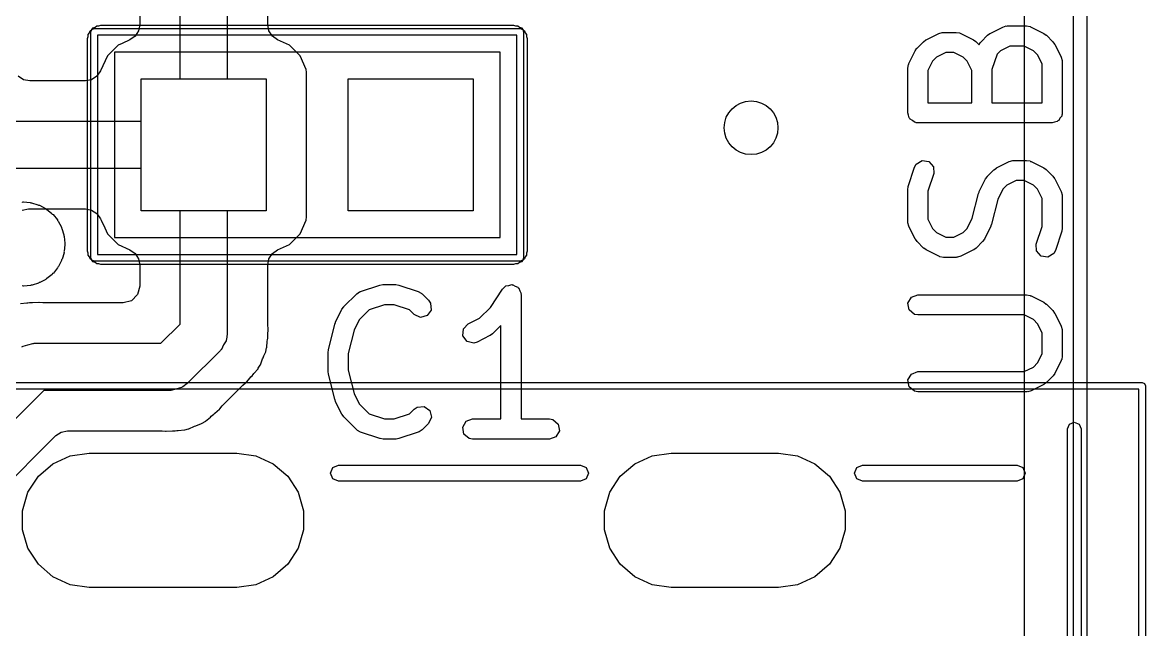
# Model space of a CAD drawing. Extents: x 2.76 to 4.68, y -4.29 to -3.
# Drawn here: x 4.3516 to 4.6806, y -3.5019 to -3.3242 of the extents above; entities that cross this region are included whole.
import ezdxf

# ---------------------------------------------------------------- set-up
doc = ezdxf.new("R2010")
doc.units = 0
doc.header["$MEASUREMENT"] = 0
doc.layers.add('BLACK', color=7, linetype='CONTINUOUS')

msp = doc.modelspace()

# ---------------------------------------------------------------- linework, layer by layer
at = {"layer": 'BLACK', "linetype": 'CONTINUOUS'}
for p, q in [((4.65945, -4.12598), (4.65945, -3.15748)), ((4.66339, -3.15748), (4.66339, -4.12598)), ((4.645, -3.22329), (4.645, -4.06017)), ((4.645, -3.22329), (4.645, -4.06017)), ((4.3978, -3.34071), (4.3978, -3.31254)), ((4.41157, -3.30969), (4.41157, -3.34071)), ((4.42341, -3.32478), (4.42341, -3.31222)), ((4.38596, -3.31946), (4.38596, -3.32478)), ((4.37189, -3.32622), (4.37225, -3.32571)), ((4.37225, -3.32571), (4.37285, -3.32552)), ((4.37285, -3.32552), (4.37335, -3.32515)), ((4.37335, -3.32515), (4.37397, -3.32515)), ((4.37397, -3.32515), (4.37457, -3.32496)), ((4.37457, -3.32496), (4.49543, -3.32496)), ((4.38596, -3.32478), (4.38561, -3.32661)), ((4.42376, -3.32661), (4.42341, -3.32478)), ((4.49543, -3.32496), (4.49603, -3.32515)), ((4.49603, -3.32515), (4.49665, -3.32515)), ((4.49665, -3.32515), (4.49715, -3.32552)), ((4.49715, -3.32552), (4.49775, -3.32571)), ((4.49775, -3.32571), (4.49811, -3.32622)), ((4.63502, -3.32736), (4.63877, -3.32549)), ((4.63877, -3.32549), (4.63975, -3.32519)), ((4.63975, -3.32519), (4.63992, -3.32523)), ((4.63992, -3.32523), (4.64009, -3.32517)), ((4.64009, -3.32517), (4.64571, -3.32517)), ((4.64571, -3.32517), (4.64672, -3.32535)), ((4.64672, -3.32535), (4.64686, -3.32547)), ((4.64686, -3.32547), (4.64703, -3.32549)), ((4.64703, -3.32549), (4.65078, -3.32736)), ((4.37063, -3.3289), (4.37082, -3.3283)), ((4.37063, -3.3911), (4.37063, -3.3289)), ((4.37082, -3.32768), (4.37119, -3.32718)), ((4.37082, -3.3283), (4.37082, -3.32768)), ((4.37119, -3.32718), (4.37138, -3.32658)), ((4.37138, -3.32658), (4.37189, -3.32622)), ((4.37161, -3.32693), (4.3719, -3.32623)), ((4.37161, -3.39307), (4.37161, -3.32693)), ((4.3719, -3.32623), (4.3726, -3.32594)), ((4.3726, -3.32594), (4.4974, -3.32594)), ((4.37358, -3.32791), (4.37358, -3.39209)), ((4.49642, -3.32791), (4.37358, -3.32791)), ((4.38459, -3.32818), (4.38305, -3.32924)), ((4.38561, -3.32661), (4.38459, -3.32818)), ((4.42478, -3.32818), (4.42376, -3.32661)), ((4.42632, -3.32924), (4.42478, -3.32818)), ((4.49642, -3.39209), (4.49642, -3.32791)), ((4.4974, -3.32594), (4.4981, -3.32623)), ((4.4981, -3.32623), (4.49839, -3.32693)), ((4.49811, -3.32622), (4.49862, -3.32658)), ((4.49839, -3.32693), (4.49839, -3.39307)), ((4.49862, -3.32658), (4.49881, -3.32718)), ((4.49881, -3.32718), (4.49918, -3.32768)), ((4.49918, -3.32768), (4.49918, -3.3283)), ((4.49918, -3.3283), (4.49937, -3.3289)), ((4.49937, -3.3289), (4.49937, -3.3911)), ((4.61627, -3.32924), (4.62002, -3.32736)), ((4.62002, -3.32736), (4.621, -3.32707)), ((4.621, -3.32707), (4.62118, -3.32711)), ((4.62118, -3.32711), (4.62134, -3.32705)), ((4.62134, -3.32705), (4.62509, -3.32705)), ((4.62509, -3.32705), (4.6261, -3.32723)), ((4.6261, -3.32723), (4.62624, -3.32734)), ((4.62624, -3.32734), (4.62641, -3.32736)), ((4.62641, -3.32736), (4.63016, -3.32924)), ((4.63238, -3.32979), (4.63425, -3.32791)), ((4.63425, -3.32791), (4.63498, -3.32741)), ((4.63498, -3.32741), (4.63502, -3.32736)), ((4.65078, -3.32736), (4.65149, -3.32789)), ((4.65149, -3.32789), (4.65155, -3.32791)), ((4.65155, -3.32791), (4.65343, -3.32979)), ((4.37958, -3.33078), (4.37645, -3.33391)), ((4.38074, -3.33027), (4.37958, -3.33078)), ((4.38305, -3.32924), (4.38074, -3.33027)), ((4.42979, -3.33078), (4.42632, -3.32924)), ((4.43292, -3.33391), (4.42979, -3.33078)), ((4.42979, -3.33078), (4.42979, -3.33078)), ((4.6112, -3.33618), (4.61308, -3.33243)), ((4.61308, -3.33243), (4.6136, -3.33172)), ((4.6136, -3.33172), (4.61363, -3.33166)), ((4.61363, -3.33166), (4.6155, -3.32979)), ((4.6155, -3.32979), (4.61623, -3.32928)), ((4.61623, -3.32928), (4.61627, -3.32924)), ((4.63016, -3.32924), (4.63087, -3.32976)), ((4.63087, -3.32976), (4.63093, -3.32979)), ((4.63093, -3.32979), (4.63181, -3.33067)), ((4.63181, -3.33067), (4.63215, -3.33004)), ((4.63215, -3.33004), (4.6323, -3.32995)), ((4.6323, -3.32995), (4.63238, -3.32979)), ((4.63809, -3.33243), (4.63705, -3.33347)), ((4.64079, -3.33108), (4.63809, -3.33243)), ((4.64502, -3.33108), (4.64079, -3.33108)), ((4.64771, -3.33243), (4.64502, -3.33108)), ((4.64891, -3.33363), (4.64771, -3.33243)), ((4.65343, -3.32979), (4.65393, -3.33051)), ((4.65393, -3.33051), (4.65398, -3.33056)), ((4.65398, -3.33056), (4.65585, -3.33431)), ((4.37645, -3.33391), (4.37448, -3.33837)), ((4.3785, -3.33283), (4.3785, -3.38717)), ((4.4915, -3.33283), (4.3785, -3.33283)), ((4.43471, -3.33795), (4.43292, -3.33391)), ((4.43292, -3.33391), (4.43292, -3.33391)), ((4.43292, -3.33391), (4.43292, -3.33391)), ((4.4915, -3.38717), (4.4915, -3.33283)), ((4.61814, -3.3355), (4.6168, -3.3382)), ((4.61934, -3.3343), (4.61814, -3.3355)), ((4.62204, -3.33295), (4.61934, -3.3343)), ((4.62439, -3.33295), (4.62204, -3.33295)), ((4.62709, -3.3343), (4.62439, -3.33295)), ((4.62829, -3.3355), (4.62709, -3.3343)), ((4.62964, -3.3382), (4.62829, -3.3355)), ((4.63705, -3.33347), (4.63554, -3.33798)), ((4.65026, -3.33632), (4.64891, -3.33363)), ((4.65585, -3.33431), (4.65615, -3.33529)), ((4.65615, -3.33529), (4.65611, -3.33546)), ((4.65611, -3.33546), (4.65617, -3.33563)), ((4.65617, -3.33563), (4.65617, -3.35062)), ((4.37448, -3.33837), (4.37341, -3.3399)), ((4.43479, -3.33869), (4.43471, -3.33795)), ((4.43471, -3.33795), (4.43471, -3.33795)), ((4.43482, -3.33894), (4.43479, -3.33869)), ((4.43482, -3.38106), (4.43482, -3.33894)), ((4.61089, -3.3375), (4.61107, -3.33649)), ((4.61089, -3.35062), (4.61089, -3.3375)), ((4.61107, -3.33649), (4.61118, -3.33636)), ((4.61118, -3.33636), (4.6112, -3.33618)), ((4.6168, -3.3382), (4.6168, -3.34767)), ((4.62964, -3.34767), (4.62964, -3.3382)), ((4.63554, -3.33798), (4.63554, -3.34767)), ((4.65026, -3.34767), (4.65026, -3.33632)), ((4.35187, -3.34091), (4.35028, -3.33985)), ((4.35373, -3.34128), (4.35187, -3.34091)), ((4.37001, -3.34128), (4.35373, -3.34128)), ((4.37185, -3.34092), (4.37001, -3.34128)), ((4.37341, -3.3399), (4.37185, -3.34092)), ((4.38638, -3.35311), (4.38638, -3.34071)), ((4.38638, -3.34071), (4.3978, -3.34071)), ((4.38638, -3.37929), (4.38638, -3.34071)), ((4.38638, -3.34071), (4.42299, -3.34071)), ((4.38638, -3.37929), (4.38638, -3.34071)), ((4.38638, -3.34071), (4.42299, -3.34071)), ((4.41157, -3.34071), (4.42299, -3.34071)), ((4.42299, -3.34071), (4.42299, -3.37929)), ((4.42299, -3.34071), (4.42299, -3.37929)), ((4.42299, -3.34071), (4.42299, -3.37929)), ((4.44701, -3.37929), (4.44701, -3.34071)), ((4.44701, -3.34071), (4.48362, -3.34071)), ((4.44701, -3.37929), (4.44701, -3.34071)), ((4.44701, -3.34071), (4.48362, -3.34071)), ((4.48362, -3.34071), (4.48362, -3.37929)), ((4.48362, -3.34071), (4.48362, -3.37929)), ((4.6168, -3.34767), (4.62964, -3.34767)), ((4.63554, -3.34767), (4.65026, -3.34767)), ((4.61115, -3.35135), (4.61089, -3.35062)), ((4.61129, -3.3521), (4.61115, -3.35135)), ((4.61149, -3.35227), (4.61129, -3.3521)), ((4.65599, -3.35163), (4.65549, -3.35222)), ((4.65606, -3.35125), (4.65599, -3.35163)), ((4.65612, -3.35114), (4.65606, -3.35125)), ((4.65617, -3.35062), (4.6561, -3.35101)), ((4.6561, -3.35101), (4.65612, -3.35114)), ((4.34071, -3.35311), (4.38638, -3.35311)), ((4.61158, -3.35252), (4.61149, -3.35227)), ((4.61225, -3.35291), (4.61158, -3.35252)), ((4.61283, -3.3534), (4.61225, -3.35291)), ((4.61322, -3.35347), (4.61283, -3.3534)), ((4.61333, -3.35353), (4.61322, -3.35347)), ((4.61346, -3.35351), (4.61333, -3.35353)), ((4.61384, -3.35358), (4.61346, -3.35351)), ((4.65321, -3.35358), (4.61384, -3.35358)), ((4.65393, -3.35331), (4.65321, -3.35358)), ((4.65469, -3.35318), (4.65393, -3.35331)), ((4.65486, -3.35298), (4.65469, -3.35318)), ((4.65511, -3.35289), (4.65486, -3.35298)), ((4.65549, -3.35222), (4.65511, -3.35289)), ((4.61341, -3.36566), (4.61513, -3.3646)), ((4.61513, -3.3646), (4.61712, -3.3649)), ((4.61712, -3.3649), (4.61846, -3.36641)), ((4.63689, -3.36673), (4.64064, -3.36486)), ((4.64064, -3.36486), (4.64163, -3.36456)), ((4.64163, -3.36456), (4.6418, -3.3646)), ((4.6418, -3.3646), (4.64196, -3.36454)), ((4.64196, -3.36454), (4.64571, -3.36454)), ((4.64571, -3.36454), (4.64672, -3.36472)), ((4.64672, -3.36472), (4.64686, -3.36484)), ((4.64686, -3.36484), (4.64703, -3.36486)), ((4.64703, -3.36486), (4.65078, -3.36673)), ((4.38638, -3.36689), (4.34071, -3.36689)), ((4.38638, -3.37929), (4.38638, -3.36689)), ((4.61104, -3.37219), (4.61292, -3.36656)), ((4.61292, -3.36656), (4.61341, -3.36566)), ((4.61852, -3.36843), (4.6168, -3.3736)), ((4.61846, -3.36641), (4.61852, -3.36843)), ((4.63425, -3.36916), (4.63613, -3.36728)), ((4.63613, -3.36728), (4.63685, -3.36678)), ((4.63685, -3.36678), (4.63689, -3.36673)), ((4.65078, -3.36673), (4.65149, -3.36726)), ((4.65149, -3.36726), (4.65155, -3.36728)), ((4.65155, -3.36728), (4.65343, -3.36916)), ((4.63182, -3.37368), (4.6337, -3.36993)), ((4.6337, -3.36993), (4.63423, -3.36922)), ((4.63423, -3.36922), (4.63425, -3.36916)), ((4.63996, -3.3718), (4.63877, -3.373)), ((4.64266, -3.37045), (4.63996, -3.3718)), ((4.64502, -3.37045), (4.64266, -3.37045)), ((4.64771, -3.3718), (4.64502, -3.37045)), ((4.64891, -3.373), (4.64771, -3.3718)), ((4.65343, -3.36916), (4.65393, -3.36988)), ((4.65393, -3.36988), (4.65398, -3.36993)), ((4.65398, -3.36993), (4.65585, -3.37368)), ((4.61089, -3.37312), (4.61104, -3.37225)), ((4.61089, -3.3825), (4.61089, -3.37312)), ((4.61104, -3.37225), (4.61104, -3.37219)), ((4.6168, -3.3736), (4.6168, -3.3818)), ((4.6298, -3.38146), (4.6316, -3.37428)), ((4.6316, -3.37428), (4.63181, -3.37381)), ((4.63181, -3.37381), (4.63182, -3.37368)), ((4.63877, -3.373), (4.63725, -3.37603)), ((4.65026, -3.37569), (4.64891, -3.373)), ((4.65585, -3.37368), (4.65615, -3.37466)), ((4.65615, -3.37466), (4.65611, -3.37483)), ((4.65611, -3.37483), (4.65617, -3.375)), ((4.65617, -3.375), (4.65617, -3.38437)), ((4.35141, -3.37669), (4.35164, -3.37676)), ((4.35164, -3.37676), (4.35188, -3.37669)), ((4.35188, -3.37669), (4.35381, -3.37689)), ((4.35381, -3.37689), (4.35401, -3.37699)), ((4.35401, -3.37699), (4.35423, -3.37697)), ((4.35423, -3.37697), (4.35612, -3.37752)), ((4.35612, -3.37752), (4.35631, -3.37767)), ((4.35631, -3.37767), (4.35655, -3.37769)), ((4.35655, -3.37769), (4.35829, -3.3786)), ((4.63725, -3.37603), (4.63546, -3.38321)), ((4.65026, -3.38389), (4.65026, -3.37569)), ((4.35147, -3.37909), (4.35334, -3.37872)), ((4.35334, -3.37872), (4.37001, -3.37872)), ((4.35829, -3.3786), (4.35844, -3.37878)), ((4.35844, -3.37878), (4.35866, -3.37884)), ((4.35866, -3.37884), (4.3602, -3.38006)), ((4.3602, -3.38006), (4.36032, -3.38029)), ((4.36032, -3.38029), (4.36055, -3.38041)), ((4.36055, -3.38041), (4.36181, -3.38195)), ((4.37001, -3.37872), (4.37185, -3.37908)), ((4.37185, -3.37908), (4.37341, -3.3801)), ((4.37341, -3.3801), (4.37448, -3.38163)), ((4.37448, -3.38163), (4.37466, -3.38205)), ((4.3978, -3.37929), (4.38638, -3.37929)), ((4.42299, -3.37929), (4.38638, -3.37929)), ((4.42299, -3.37929), (4.38638, -3.37929)), ((4.3978, -3.41246), (4.3978, -3.37929)), ((4.42299, -3.37929), (4.41157, -3.37929)), ((4.41157, -3.37929), (4.41157, -3.41531)), ((4.43471, -3.38205), (4.43482, -3.38106)), ((4.48362, -3.37929), (4.44701, -3.37929)), ((4.48362, -3.37929), (4.44701, -3.37929)), ((4.6168, -3.3818), (4.61814, -3.3845)), ((4.62829, -3.3845), (4.6298, -3.38146)), ((4.36181, -3.38195), (4.36189, -3.38219)), ((4.36189, -3.38219), (4.36208, -3.38235)), ((4.36208, -3.38235), (4.36299, -3.38409)), ((4.36299, -3.38409), (4.36301, -3.3843)), ((4.36301, -3.3843), (4.36314, -3.38446)), ((4.36314, -3.38446), (4.36373, -3.38631)), ((4.37466, -3.38205), (4.37466, -3.38205)), ((4.37466, -3.38205), (4.37566, -3.3843)), ((4.37566, -3.3843), (4.37645, -3.38609)), ((4.43292, -3.38609), (4.43471, -3.38205)), ((4.61095, -3.38266), (4.61089, -3.3825)), ((4.61091, -3.38283), (4.61095, -3.38266)), ((4.6112, -3.38382), (4.61091, -3.38283)), ((4.61308, -3.38757), (4.6112, -3.38382)), ((4.61814, -3.3845), (4.61934, -3.38569)), ((4.62709, -3.38569), (4.62829, -3.3845)), ((4.63523, -3.38382), (4.63336, -3.38757)), ((4.63525, -3.38368), (4.63523, -3.38382)), ((4.63546, -3.38321), (4.63525, -3.38368)), ((4.64854, -3.38906), (4.65026, -3.38389)), ((4.65617, -3.38437), (4.65601, -3.38524)), ((4.36373, -3.38631), (4.36371, -3.38657)), ((4.36371, -3.38657), (4.36383, -3.3868)), ((4.36383, -3.3868), (4.36403, -3.38876)), ((4.37645, -3.38609), (4.37958, -3.38922)), ((4.3785, -3.38717), (4.4915, -3.38717)), ((4.42979, -3.38922), (4.43292, -3.38609)), ((4.61312, -3.38761), (4.61308, -3.38757)), ((4.61363, -3.38833), (4.61312, -3.38761)), ((4.6155, -3.39021), (4.61363, -3.38833)), ((4.61934, -3.38569), (4.62204, -3.38704)), ((4.62204, -3.38704), (4.62439, -3.38704)), ((4.62439, -3.38704), (4.62709, -3.38569)), ((4.6328, -3.38833), (4.63093, -3.39021)), ((4.63283, -3.38827), (4.6328, -3.38833)), ((4.63336, -3.38757), (4.63283, -3.38827)), ((4.65601, -3.3853), (4.65414, -3.39093)), ((4.65601, -3.38524), (4.65601, -3.3853)), ((4.36375, -3.39159), (4.3632, -3.39348)), ((4.36383, -3.39117), (4.36373, -3.39137)), ((4.36373, -3.39137), (4.36375, -3.39159)), ((4.36403, -3.38924), (4.36383, -3.39117)), ((4.36403, -3.38876), (4.36396, -3.389)), ((4.36396, -3.389), (4.36403, -3.38924)), ((4.37082, -3.3917), (4.37063, -3.3911)), ((4.37958, -3.38922), (4.37958, -3.38922)), ((4.37958, -3.38922), (4.37958, -3.38922)), ((4.37958, -3.38922), (4.38305, -3.39076)), ((4.38305, -3.39076), (4.38459, -3.39182)), ((4.42478, -3.39182), (4.42632, -3.39076)), ((4.42632, -3.39076), (4.42979, -3.38922)), ((4.49937, -3.3911), (4.49918, -3.3917)), ((4.61556, -3.39023), (4.6155, -3.39021)), ((4.61627, -3.39076), (4.61556, -3.39023)), ((4.62002, -3.39264), (4.61627, -3.39076)), ((4.63016, -3.39076), (4.62641, -3.39264)), ((4.63021, -3.39071), (4.63016, -3.39076)), ((4.63093, -3.39021), (4.63021, -3.39071)), ((4.64859, -3.39108), (4.64854, -3.38906)), ((4.64993, -3.39259), (4.64859, -3.39108)), ((4.65414, -3.39093), (4.65365, -3.39183)), ((4.36303, -3.39391), (4.36212, -3.39564)), ((4.36305, -3.39367), (4.36303, -3.39391)), ((4.3632, -3.39348), (4.36305, -3.39367)), ((4.37082, -3.39232), (4.37082, -3.3917)), ((4.37119, -3.39282), (4.37082, -3.39232)), ((4.37138, -3.39342), (4.37119, -3.39282)), ((4.37189, -3.39378), (4.37138, -3.39342)), ((4.3719, -3.39377), (4.37161, -3.39307)), ((4.37225, -3.39429), (4.37189, -3.39378)), ((4.3726, -3.39406), (4.3719, -3.39377)), ((4.37285, -3.39448), (4.37225, -3.39429)), ((4.4974, -3.39406), (4.3726, -3.39406)), ((4.37335, -3.39485), (4.37285, -3.39448)), ((4.37397, -3.39485), (4.37335, -3.39485)), ((4.37358, -3.39209), (4.49642, -3.39209)), ((4.37457, -3.39504), (4.37397, -3.39485)), ((4.38459, -3.39182), (4.38561, -3.39339)), ((4.38561, -3.39339), (4.38596, -3.39522)), ((4.42341, -3.39522), (4.42376, -3.39339)), ((4.42376, -3.39339), (4.42478, -3.39182)), ((4.49603, -3.39485), (4.49543, -3.39504)), ((4.49665, -3.39485), (4.49603, -3.39485)), ((4.49715, -3.39448), (4.49665, -3.39485)), ((4.49775, -3.39429), (4.49715, -3.39448)), ((4.4981, -3.39377), (4.4974, -3.39406)), ((4.49811, -3.39378), (4.49775, -3.39429)), ((4.49839, -3.39307), (4.4981, -3.39377)), ((4.49862, -3.39342), (4.49811, -3.39378)), ((4.49881, -3.39282), (4.49862, -3.39342)), ((4.49918, -3.39232), (4.49881, -3.39282)), ((4.49918, -3.3917), (4.49918, -3.39232)), ((4.6202, -3.39266), (4.62002, -3.39264)), ((4.62033, -3.39277), (4.6202, -3.39266)), ((4.62134, -3.39295), (4.62033, -3.39277)), ((4.62509, -3.39295), (4.62134, -3.39295)), ((4.62526, -3.39289), (4.62509, -3.39295)), ((4.62543, -3.39293), (4.62526, -3.39289)), ((4.62641, -3.39264), (4.62543, -3.39293)), ((4.65193, -3.39289), (4.64993, -3.39259)), ((4.65365, -3.39183), (4.65193, -3.39289)), ((4.36028, -3.39793), (4.35874, -3.39916)), ((4.36041, -3.39769), (4.36028, -3.39793)), ((4.36066, -3.39756), (4.36041, -3.39769)), ((4.36188, -3.39602), (4.36066, -3.39756)), ((4.36194, -3.39579), (4.36188, -3.39602)), ((4.36212, -3.39564), (4.36194, -3.39579)), ((4.49543, -3.39504), (4.37457, -3.39504)), ((4.38596, -3.39522), (4.38596, -3.4014)), ((4.42341, -3.41278), (4.42341, -3.39522)), ((4.35172, -3.40132), (4.35148, -3.40139)), ((4.35195, -3.40139), (4.35172, -3.40132)), ((4.35392, -3.40119), (4.35195, -3.40139)), ((4.35415, -3.40107), (4.35392, -3.40119)), ((4.35441, -3.40109), (4.35415, -3.40107)), ((4.35626, -3.4005), (4.35441, -3.40109)), ((4.35644, -3.40035), (4.35626, -3.4005)), ((4.35667, -3.40032), (4.35644, -3.40035)), ((4.3584, -3.39938), (4.35667, -3.40032)), ((4.35854, -3.39921), (4.3584, -3.39938)), ((4.35874, -3.39916), (4.35854, -3.39921)), ((4.38596, -3.4014), (4.38531, -3.40384)), ((4.45063, -3.40292), (4.45626, -3.40104)), ((4.45626, -3.40104), (4.45713, -3.40091)), ((4.45713, -3.40091), (4.45719, -3.40089)), ((4.45719, -3.40089), (4.46094, -3.40089)), ((4.46094, -3.40089), (4.46181, -3.40104)), ((4.46181, -3.40104), (4.46187, -3.40104)), ((4.46187, -3.40104), (4.4675, -3.40292)), ((4.49223, -3.40221), (4.49294, -3.40146)), ((4.49294, -3.40146), (4.4931, -3.40142)), ((4.4931, -3.40142), (4.49321, -3.40129)), ((4.49321, -3.40129), (4.49405, -3.40114)), ((4.49405, -3.40114), (4.49488, -3.4009)), ((4.49488, -3.4009), (4.49503, -3.40096)), ((4.49503, -3.40096), (4.4952, -3.40094)), ((4.4952, -3.40094), (4.49594, -3.40136)), ((4.49594, -3.40136), (4.49672, -3.40171)), ((4.38531, -3.40384), (4.38352, -3.40563)), ((4.44573, -3.40738), (4.44948, -3.40363)), ((4.44948, -3.40363), (4.45032, -3.40304)), ((4.45032, -3.40304), (4.45049, -3.40303)), ((4.45049, -3.40303), (4.45063, -3.40292)), ((4.4675, -3.40292), (4.4684, -3.40341)), ((4.4684, -3.40341), (4.46849, -3.40356)), ((4.46849, -3.40356), (4.46865, -3.40363)), ((4.46865, -3.40363), (4.47053, -3.4055)), ((4.48864, -3.40759), (4.49223, -3.40221)), ((4.49672, -3.40171), (4.4968, -3.40186)), ((4.4968, -3.40186), (4.49695, -3.40195)), ((4.49695, -3.40195), (4.49724, -3.40275)), ((4.49724, -3.40275), (4.49762, -3.40352)), ((4.49762, -3.40352), (4.49758, -3.40368)), ((4.49758, -3.40368), (4.49764, -3.40384)), ((4.49764, -3.40384), (4.49764, -3.44026)), ((4.61094, -3.40635), (4.61195, -3.40461)), ((4.61195, -3.40461), (4.61384, -3.40391)), ((4.61384, -3.40391), (4.64571, -3.40391)), ((4.64571, -3.40391), (4.64672, -3.40409)), ((4.64672, -3.40409), (4.64686, -3.40421)), ((4.64686, -3.40421), (4.64703, -3.40423)), ((4.64703, -3.40423), (4.65078, -3.4061)), ((4.35282, -3.40639), (4.35098, -3.40652)), ((4.35317, -3.40635), (4.35282, -3.40639)), ((4.35366, -3.40628), (4.35317, -3.40635)), ((4.35416, -3.40628), (4.35366, -3.40628)), ((4.3545, -3.40627), (4.35416, -3.40628)), ((4.35635, -3.40614), (4.3545, -3.40627)), ((4.3565, -3.40617), (4.35635, -3.40614)), ((4.35754, -3.40628), (4.3565, -3.40617)), ((4.38108, -3.40628), (4.35754, -3.40628)), ((4.38352, -3.40563), (4.38108, -3.40628)), ((4.44517, -3.40815), (4.4457, -3.40744)), ((4.4457, -3.40744), (4.44573, -3.40738)), ((4.45767, -3.4068), (4.45316, -3.4083)), ((4.46046, -3.4068), (4.45767, -3.4068)), ((4.46497, -3.4083), (4.46046, -3.4068)), ((4.47053, -3.4055), (4.47111, -3.40634)), ((4.47111, -3.40634), (4.47129, -3.40836)), ((4.48544, -3.41079), (4.48864, -3.40759)), ((4.61129, -3.40834), (4.61094, -3.40635)), ((4.65078, -3.4061), (4.65149, -3.40663)), ((4.65149, -3.40663), (4.65155, -3.40665)), ((4.65155, -3.40665), (4.65343, -3.40853)), ((4.4433, -3.4119), (4.44517, -3.40815)), ((4.45024, -3.41122), (4.44873, -3.41425)), ((4.45316, -3.4083), (4.45024, -3.41122)), ((4.46635, -3.40968), (4.46497, -3.4083)), ((4.46818, -3.41053), (4.46635, -3.40968)), ((4.47013, -3.41001), (4.46818, -3.41053)), ((4.47129, -3.40836), (4.47013, -3.41001)), ((4.48212, -3.41245), (4.48544, -3.41079)), ((4.61283, -3.40964), (4.61129, -3.40834)), ((4.61384, -3.40982), (4.61283, -3.40964)), ((4.64502, -3.40982), (4.61384, -3.40982)), ((4.64771, -3.41117), (4.64502, -3.40982)), ((4.64891, -3.41237), (4.64771, -3.41117)), ((4.65343, -3.40853), (4.65393, -3.40925)), ((4.65393, -3.40925), (4.65398, -3.4093)), ((4.65398, -3.4093), (4.65585, -3.41305)), ((4.39215, -3.41811), (4.3978, -3.41246)), ((4.42352, -3.41381), (4.42341, -3.41278)), ((4.42343, -3.41564), (4.42355, -3.41397)), ((4.42355, -3.41397), (4.42352, -3.41381)), ((4.4412, -3.42), (4.44308, -3.4125)), ((4.44308, -3.4125), (4.44328, -3.41204)), ((4.44328, -3.41204), (4.4433, -3.4119)), ((4.44873, -3.41425), (4.44702, -3.42108)), ((4.48061, -3.41593), (4.48073, -3.41392)), ((4.48073, -3.41392), (4.48212, -3.41245)), ((4.49173, -3.41285), (4.48927, -3.41531)), ((4.49173, -3.44026), (4.49173, -3.41285)), ((4.65026, -3.41506), (4.64891, -3.41237)), ((4.65585, -3.41305), (4.65615, -3.41403)), ((4.65615, -3.41403), (4.65611, -3.4142)), ((4.65611, -3.4142), (4.65617, -3.41437)), ((4.65617, -3.41437), (4.65617, -3.42187)), ((4.41126, -3.41736), (4.41051, -3.4186)), ((4.41128, -3.41715), (4.41126, -3.41736)), ((4.41137, -3.41696), (4.41128, -3.41715)), ((4.41157, -3.41531), (4.41137, -3.41696)), ((4.42317, -3.41934), (4.4233, -3.41749)), ((4.4233, -3.41749), (4.42333, -3.41714)), ((4.42333, -3.41714), (4.42341, -3.41665)), ((4.42341, -3.41616), (4.42342, -3.41581)), ((4.42341, -3.41665), (4.42341, -3.41616)), ((4.42342, -3.41581), (4.42343, -3.41564)), ((4.48181, -3.41756), (4.48061, -3.41593)), ((4.48377, -3.41803), (4.48181, -3.41756)), ((4.48476, -3.41773), (4.48377, -3.41803)), ((4.48851, -3.41586), (4.48476, -3.41773)), ((4.48855, -3.41581), (4.48851, -3.41586)), ((4.48927, -3.41531), (4.48855, -3.41581)), ((4.65026, -3.42117), (4.65026, -3.41506)), ((4.35144, -3.4191), (4.35164, -3.41904)), ((4.35164, -3.41904), (4.3518, -3.4189)), ((4.3518, -3.4189), (4.3532, -3.41855)), ((4.3532, -3.41855), (4.35458, -3.41812)), ((4.35458, -3.41812), (4.35479, -3.41816)), ((4.35479, -3.41816), (4.355, -3.41811)), ((4.355, -3.41811), (4.39215, -3.41811)), ((4.40956, -3.42019), (4.39987, -3.42987)), ((4.40967, -3.42), (4.40956, -3.42019)), ((4.40984, -3.41988), (4.40967, -3.42)), ((4.41051, -3.4186), (4.40984, -3.41988)), ((4.4223, -3.42181), (4.42283, -3.42064)), ((4.42283, -3.42064), (4.42285, -3.42049)), ((4.42285, -3.42049), (4.42311, -3.41948)), ((4.42311, -3.41948), (4.42317, -3.41934)), ((4.44111, -3.42072), (4.44122, -3.42014)), ((4.44111, -3.42634), (4.44111, -3.42072)), ((4.44122, -3.42014), (4.4412, -3.42)), ((4.44702, -3.42108), (4.44702, -3.42598)), ((4.64891, -3.42387), (4.65026, -3.42117)), ((4.42066, -3.4254), (4.42119, -3.4245)), ((4.42119, -3.4245), (4.42128, -3.42438)), ((4.42128, -3.42438), (4.42193, -3.42265)), ((4.42193, -3.42265), (4.42206, -3.42232)), ((4.42206, -3.42232), (4.4223, -3.42181)), ((4.64771, -3.42506), (4.64891, -3.42387)), ((4.65585, -3.42319), (4.65398, -3.42694)), ((4.65587, -3.42301), (4.65585, -3.42319)), ((4.65599, -3.42288), (4.65587, -3.42301)), ((4.65617, -3.42187), (4.65599, -3.42288)), ((4.41852, -3.42796), (4.41887, -3.42761)), ((4.41887, -3.42761), (4.41917, -3.42721)), ((4.41887, -3.42761), (4.41887, -3.42761)), ((4.41887, -3.42761), (4.41887, -3.42761)), ((4.41917, -3.42721), (4.41939, -3.42694)), ((4.41939, -3.42694), (4.4206, -3.42554)), ((4.4206, -3.42554), (4.42066, -3.4254)), ((4.44116, -3.42647), (4.44111, -3.42634)), ((4.4412, -3.42706), (4.44116, -3.42647)), ((4.44308, -3.43456), (4.4412, -3.42706)), ((4.44702, -3.42598), (4.44873, -3.43281)), ((4.61094, -3.42885), (4.61195, -3.4271)), ((4.61195, -3.4271), (4.61384, -3.42641)), ((4.61384, -3.42641), (4.64502, -3.42641)), ((4.64502, -3.42641), (4.64771, -3.42506)), ((4.65343, -3.4277), (4.65155, -3.42958)), ((4.65345, -3.42764), (4.65343, -3.4277)), ((4.65398, -3.42694), (4.65345, -3.42764)), ((4.3276, -3.42957), (4.67957, -3.42957)), ((4.3982, -3.4311), (4.3968, -3.43145)), ((4.39836, -3.43096), (4.3982, -3.4311)), ((4.39856, -3.4309), (4.39836, -3.43096)), ((4.39987, -3.42987), (4.39856, -3.4309)), ((4.41003, -3.43644), (4.41613, -3.43035)), ((4.41613, -3.43035), (4.41694, -3.42969)), ((4.41694, -3.42969), (4.41707, -3.42961)), ((4.41707, -3.42961), (4.41718, -3.42948)), ((4.41718, -3.42948), (4.41828, -3.42821)), ((4.41828, -3.42821), (4.41852, -3.42796)), ((4.61129, -3.43084), (4.61094, -3.42885)), ((4.61283, -3.43214), (4.61129, -3.43084)), ((4.65078, -3.43013), (4.64703, -3.43201)), ((4.65083, -3.43008), (4.65078, -3.43013)), ((4.65155, -3.42958), (4.65083, -3.43008)), ((4.67957, -3.42957), (4.68026, -3.42986)), ((4.68026, -3.42986), (4.68055, -3.43055)), ((4.68055, -3.43055), (4.68055, -3.84945)), ((4.35785, -3.43189), (4.32189, -3.46785)), ((4.67858, -3.43154), (4.32858, -3.43154)), ((4.395, -3.43189), (4.35785, -3.43189)), ((4.39521, -3.43184), (4.395, -3.43189)), ((4.39542, -3.43188), (4.39521, -3.43184)), ((4.3968, -3.43145), (4.39542, -3.43188)), ((4.44873, -3.43281), (4.45024, -3.43584)), ((4.61384, -3.43232), (4.61283, -3.43214)), ((4.64571, -3.43232), (4.61384, -3.43232)), ((4.64588, -3.43226), (4.64571, -3.43232)), ((4.64605, -3.4323), (4.64588, -3.43226)), ((4.64703, -3.43201), (4.64605, -3.4323)), ((4.67858, -3.84846), (4.67858, -3.43154)), ((4.4079, -3.4386), (4.40929, -3.43739)), ((4.40929, -3.43739), (4.40938, -3.43726)), ((4.40929, -3.43739), (4.40929, -3.43739)), ((4.40929, -3.43739), (4.40929, -3.43739)), ((4.40938, -3.43726), (4.41003, -3.43644)), ((4.44315, -3.43467), (4.44308, -3.43456)), ((4.4433, -3.43516), (4.44315, -3.43467)), ((4.44517, -3.43891), (4.4433, -3.43516)), ((4.45024, -3.43584), (4.45316, -3.43876)), ((4.46497, -3.43876), (4.46635, -3.43738)), ((4.46635, -3.43738), (4.46719, -3.43679)), ((4.46719, -3.43679), (4.4692, -3.43661)), ((4.4692, -3.43661), (4.47086, -3.43777)), ((4.40419, -3.44151), (4.40508, -3.44097)), ((4.40508, -3.44097), (4.40523, -3.44091)), ((4.40523, -3.44091), (4.40662, -3.4397)), ((4.40662, -3.4397), (4.40689, -3.43948)), ((4.40689, -3.43948), (4.40729, -3.43918)), ((4.40729, -3.43918), (4.40764, -3.43883)), ((4.40729, -3.43918), (4.40729, -3.43918)), ((4.40764, -3.43883), (4.4079, -3.4386)), ((4.44522, -3.43895), (4.44517, -3.43891)), ((4.44573, -3.43968), (4.44522, -3.43895)), ((4.44948, -3.44343), (4.44573, -3.43968)), ((4.45316, -3.43876), (4.45767, -3.44026)), ((4.45767, -3.44026), (4.46046, -3.44026)), ((4.46046, -3.44026), (4.46497, -3.43876)), ((4.47138, -3.43972), (4.47053, -3.44155)), ((4.47086, -3.43777), (4.47138, -3.43972)), ((4.48053, -3.4427), (4.48154, -3.44095)), ((4.48154, -3.44095), (4.48344, -3.44026)), ((4.48344, -3.44026), (4.49173, -3.44026)), ((4.49764, -3.44026), (4.50593, -3.44026)), ((4.50593, -3.44026), (4.50694, -3.44044)), ((4.50694, -3.44044), (4.50849, -3.44174)), ((4.36132, -3.44515), (4.36291, -3.44409)), ((4.36291, -3.44409), (4.36478, -3.44372)), ((4.36478, -3.44372), (4.39246, -3.44372)), ((4.39246, -3.44372), (4.3935, -3.44383)), ((4.3935, -3.44383), (4.39365, -3.44386)), ((4.39365, -3.44386), (4.3955, -3.44373)), ((4.3955, -3.44373), (4.39584, -3.44372)), ((4.39584, -3.44372), (4.39634, -3.44372)), ((4.39634, -3.44372), (4.39683, -3.44365)), ((4.39683, -3.44365), (4.39718, -3.44361)), ((4.39718, -3.44361), (4.39902, -3.44348)), ((4.39902, -3.44348), (4.39911, -3.44345)), ((4.39911, -3.44345), (4.39916, -3.44343)), ((4.39916, -3.44343), (4.40018, -3.44317)), ((4.40018, -3.44317), (4.40033, -3.44315)), ((4.40033, -3.44315), (4.40201, -3.44238)), ((4.40201, -3.44238), (4.40233, -3.44225)), ((4.40233, -3.44225), (4.40406, -3.4416)), ((4.40406, -3.4416), (4.40419, -3.44151)), ((4.44964, -3.4435), (4.44948, -3.44343)), ((4.44973, -3.44365), (4.44964, -3.4435)), ((4.45063, -3.44414), (4.44973, -3.44365)), ((4.45626, -3.44601), (4.45063, -3.44414)), ((4.4675, -3.44414), (4.46187, -3.44601)), ((4.46764, -3.44403), (4.4675, -3.44414)), ((4.46781, -3.44401), (4.46764, -3.44403)), ((4.46865, -3.44343), (4.46781, -3.44401)), ((4.47053, -3.44155), (4.46865, -3.44343)), ((4.48088, -3.44469), (4.48053, -3.4427)), ((4.50884, -3.44373), (4.50783, -3.44548)), ((4.50849, -3.44174), (4.50884, -3.44373)), ((4.65772, -3.44315), (4.65829, -3.44176)), ((4.65772, -3.83685), (4.65772, -3.44315)), ((4.65829, -3.44176), (4.65969, -3.44118)), ((4.65969, -3.44118), (4.66108, -3.44176)), ((4.66108, -3.44176), (4.66165, -3.44315)), ((4.66165, -3.44315), (4.66165, -3.83685)), ((4.33626, -3.47021), (4.36132, -3.44515)), ((4.45632, -3.44601), (4.45626, -3.44601)), ((4.45719, -3.44617), (4.45632, -3.44601)), ((4.46094, -3.44617), (4.45719, -3.44617)), ((4.461, -3.44614), (4.46094, -3.44617)), ((4.46187, -3.44601), (4.461, -3.44614)), ((4.48243, -3.44599), (4.48088, -3.44469)), ((4.48344, -3.44617), (4.48243, -3.44599)), ((4.50593, -3.44617), (4.48344, -3.44617)), ((4.50783, -3.44548), (4.50593, -3.44617)), ((4.36556, -3.45103), (4.3711, -3.45024)), ((4.36556, -3.45103), (4.3711, -3.45024)), ((4.3711, -3.45024), (4.41441, -3.45024)), ((4.3711, -3.45024), (4.41441, -3.45024)), ((4.41441, -3.45024), (4.41996, -3.45103)), ((4.41441, -3.45024), (4.41996, -3.45103)), ((4.53603, -3.45103), (4.54157, -3.45024)), ((4.53603, -3.45103), (4.54157, -3.45024)), ((4.54157, -3.45024), (4.57307, -3.45024)), ((4.54157, -3.45024), (4.57307, -3.45024)), ((4.57307, -3.45024), (4.57862, -3.45103)), ((4.57307, -3.45024), (4.57862, -3.45103)), ((4.35623, -3.45703), (4.36046, -3.45336)), ((4.35623, -3.45703), (4.36046, -3.45336)), ((4.36046, -3.45336), (4.36556, -3.45103)), ((4.36046, -3.45336), (4.36556, -3.45103)), ((4.41996, -3.45103), (4.42505, -3.45336)), ((4.41996, -3.45103), (4.42505, -3.45336)), ((4.42505, -3.45336), (4.42929, -3.45703)), ((4.42505, -3.45336), (4.42929, -3.45703)), ((4.44246, -3.45447), (4.44413, -3.45378)), ((4.44413, -3.45378), (4.515, -3.45378)), ((4.515, -3.45378), (4.51667, -3.45447)), ((4.5267, -3.45703), (4.53093, -3.45336)), ((4.5267, -3.45703), (4.53093, -3.45336)), ((4.53093, -3.45336), (4.53603, -3.45103)), ((4.53093, -3.45336), (4.53603, -3.45103)), ((4.57862, -3.45103), (4.58371, -3.45336)), ((4.57862, -3.45103), (4.58371, -3.45336)), ((4.58371, -3.45336), (4.58795, -3.45703)), ((4.58371, -3.45336), (4.58795, -3.45703)), ((4.59601, -3.45447), (4.59768, -3.45378)), ((4.59768, -3.45378), (4.64295, -3.45378)), ((4.64295, -3.45378), (4.64462, -3.45447)), ((4.3532, -3.46174), (4.35623, -3.45703)), ((4.3532, -3.46174), (4.35623, -3.45703)), ((4.42929, -3.45703), (4.43232, -3.46174)), ((4.42929, -3.45703), (4.43232, -3.46174)), ((4.44177, -3.45614), (4.44246, -3.45447)), ((4.44246, -3.45781), (4.44177, -3.45614)), ((4.51667, -3.45447), (4.51736, -3.45614)), ((4.51736, -3.45614), (4.51667, -3.45781)), ((4.52367, -3.46174), (4.5267, -3.45703)), ((4.52367, -3.46174), (4.5267, -3.45703)), ((4.58795, -3.45703), (4.59098, -3.46174)), ((4.58795, -3.45703), (4.59098, -3.46174)), ((4.59531, -3.45614), (4.59601, -3.45447)), ((4.59601, -3.45781), (4.59531, -3.45614)), ((4.64462, -3.45447), (4.64531, -3.45614)), ((4.64531, -3.45614), (4.64462, -3.45781)), ((4.44413, -3.4585), (4.44246, -3.45781)), ((4.515, -3.4585), (4.44413, -3.4585)), ((4.51667, -3.45781), (4.515, -3.4585)), ((4.59768, -3.4585), (4.59601, -3.45781)), ((4.64295, -3.4585), (4.59768, -3.4585)), ((4.64462, -3.45781), (4.64295, -3.4585)), ((4.35162, -3.46712), (4.3532, -3.46174)), ((4.35162, -3.46712), (4.3532, -3.46174)), ((4.43232, -3.46174), (4.43389, -3.46712)), ((4.43232, -3.46174), (4.43389, -3.46712)), ((4.52209, -3.46712), (4.52367, -3.46174)), ((4.52209, -3.46712), (4.52367, -3.46174)), ((4.59098, -3.46174), (4.59256, -3.46712)), ((4.59098, -3.46174), (4.59256, -3.46712)), ((4.35162, -3.47272), (4.35162, -3.46712)), ((4.35162, -3.47272), (4.35162, -3.46712)), ((4.43389, -3.46712), (4.43389, -3.47272)), ((4.43389, -3.46712), (4.43389, -3.47272)), ((4.52209, -3.47272), (4.52209, -3.46712)), ((4.52209, -3.47272), (4.52209, -3.46712)), ((4.59256, -3.46712), (4.59256, -3.47272)), ((4.59256, -3.46712), (4.59256, -3.47272)), ((4.3532, -3.4781), (4.35162, -3.47272)), ((4.3532, -3.4781), (4.35162, -3.47272)), ((4.43389, -3.47272), (4.43232, -3.4781)), ((4.43389, -3.47272), (4.43232, -3.4781)), ((4.52367, -3.4781), (4.52209, -3.47272)), ((4.52367, -3.4781), (4.52209, -3.47272)), ((4.59256, -3.47272), (4.59098, -3.4781)), ((4.59256, -3.47272), (4.59098, -3.4781)), ((4.35623, -3.48281), (4.3532, -3.4781)), ((4.35623, -3.48281), (4.3532, -3.4781)), ((4.43232, -3.4781), (4.42929, -3.48281)), ((4.43232, -3.4781), (4.42929, -3.48281)), ((4.5267, -3.48281), (4.52367, -3.4781)), ((4.5267, -3.48281), (4.52367, -3.4781)), ((4.59098, -3.4781), (4.58795, -3.48281)), ((4.59098, -3.4781), (4.58795, -3.48281)), ((4.36046, -3.48648), (4.35623, -3.48281)), ((4.36046, -3.48648), (4.35623, -3.48281)), ((4.42929, -3.48281), (4.42505, -3.48648)), ((4.42929, -3.48281), (4.42505, -3.48648)), ((4.53093, -3.48648), (4.5267, -3.48281)), ((4.53093, -3.48648), (4.5267, -3.48281)), ((4.58795, -3.48281), (4.58371, -3.48648)), ((4.58795, -3.48281), (4.58371, -3.48648)), ((4.36556, -3.48881), (4.36046, -3.48648)), ((4.36556, -3.48881), (4.36046, -3.48648)), ((4.42505, -3.48648), (4.41996, -3.48881)), ((4.42505, -3.48648), (4.41996, -3.48881)), ((4.53603, -3.48881), (4.53093, -3.48648)), ((4.53603, -3.48881), (4.53093, -3.48648)), ((4.58371, -3.48648), (4.57862, -3.48881)), ((4.58371, -3.48648), (4.57862, -3.48881)), ((4.3711, -3.48961), (4.36556, -3.48881)), ((4.3711, -3.48961), (4.36556, -3.48881)), ((4.41441, -3.48961), (4.3711, -3.48961)), ((4.41441, -3.48961), (4.3711, -3.48961)), ((4.41996, -3.48881), (4.41441, -3.48961)), ((4.41996, -3.48881), (4.41441, -3.48961)), ((4.54157, -3.48961), (4.53603, -3.48881)), ((4.54157, -3.48961), (4.53603, -3.48881)), ((4.57307, -3.48961), (4.54157, -3.48961)), ((4.57307, -3.48961), (4.54157, -3.48961)), ((4.57862, -3.48881), (4.57307, -3.48961)), ((4.57862, -3.48881), (4.57307, -3.48961))]:
    msp.add_line(p, q, dxfattribs=at)
at = {"layer": 'BLACK'}
msp.add_circle((4.565, -3.355), 0.00787, dxfattribs=at)
msp.add_circle((4.565, -3.355), 0.00787, dxfattribs=at)

doc.saveas('drawing.dxf')
